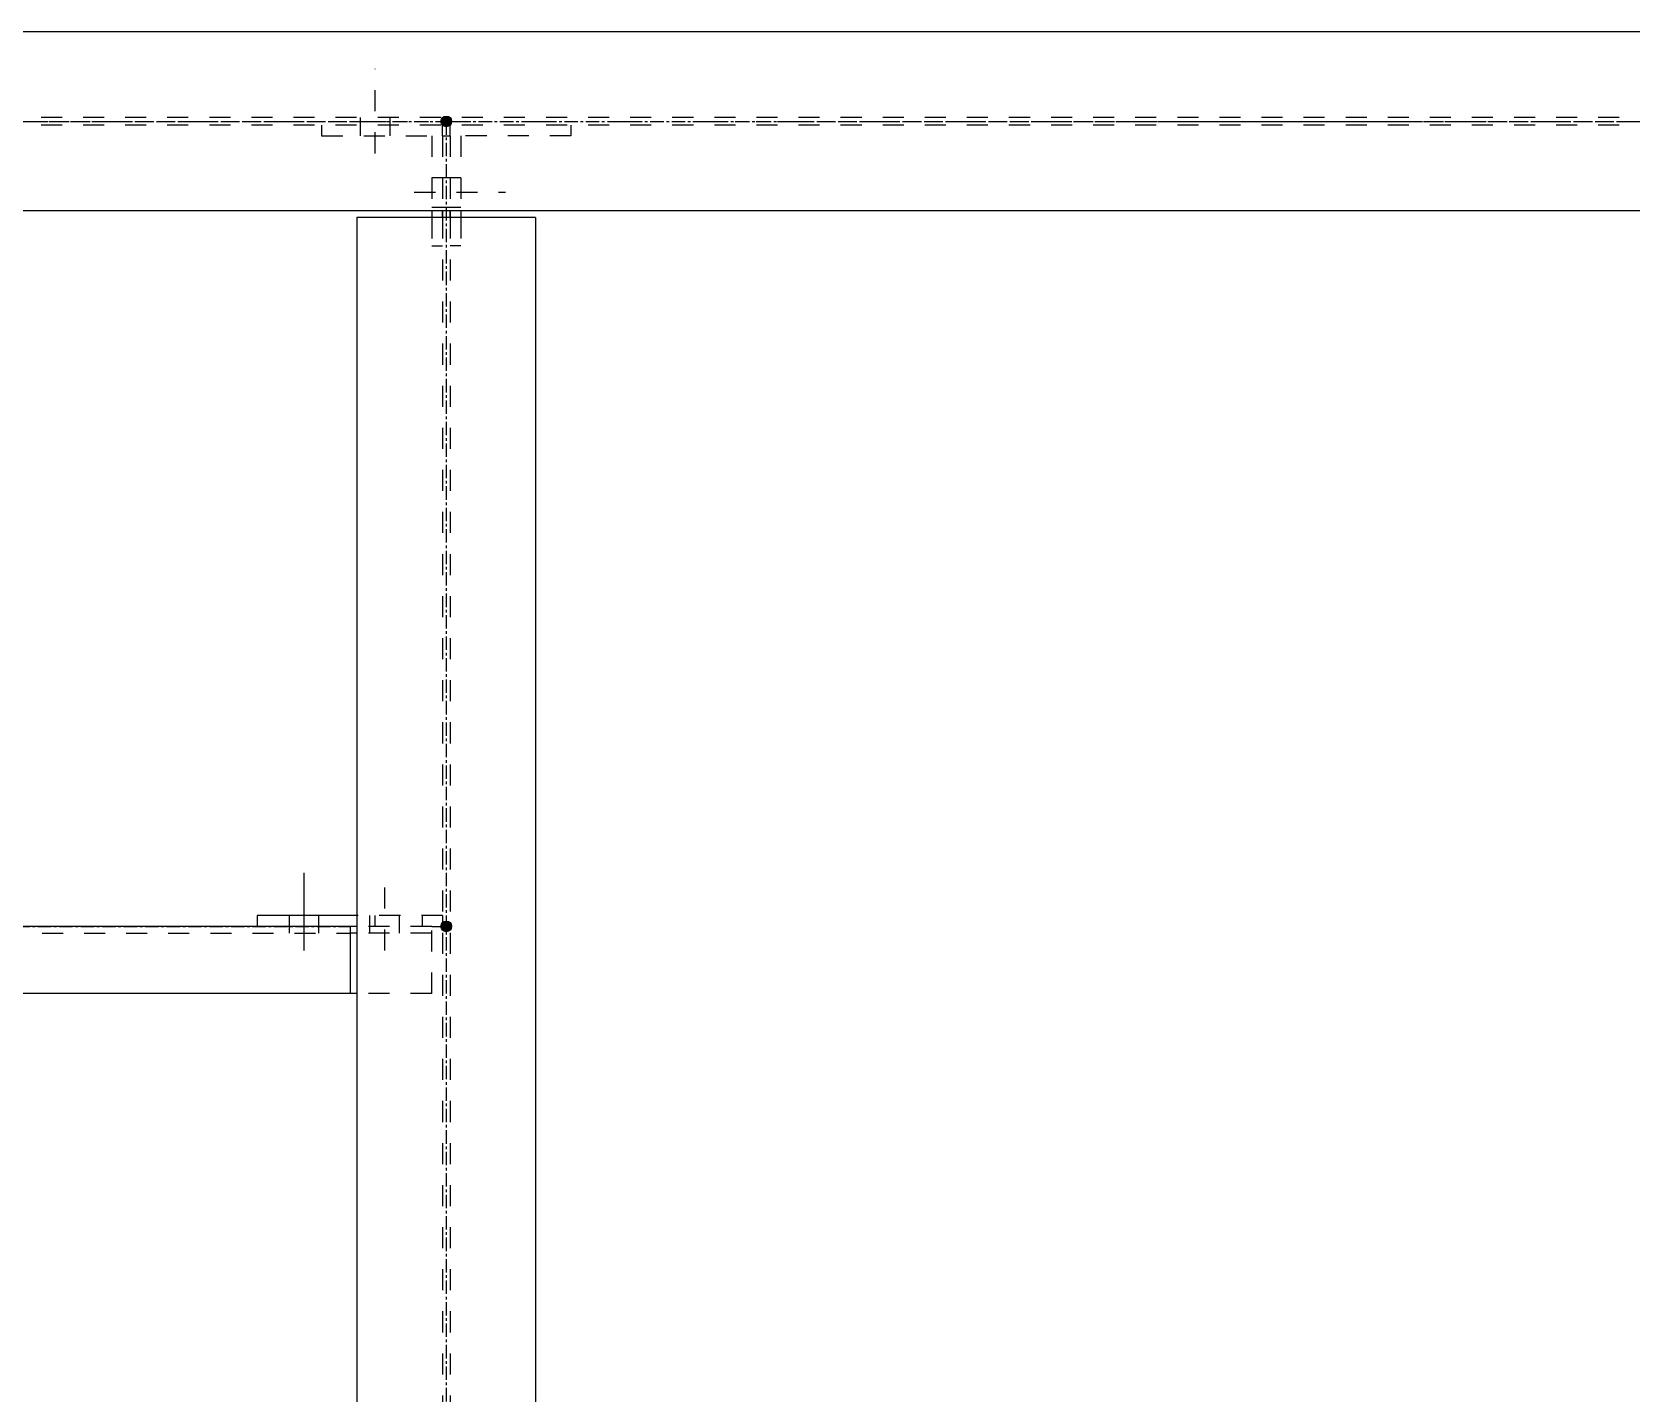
# Model space of a CAD drawing. Header units: inches. Extents: x 209270 to 234360, y -180214 to -150194.
# Drawn here: x 229312 to 230801, y -155699 to -154431 of the extents above; entities that cross this region are included whole.
import ezdxf

# ---------------------------------------------------------------- set-up
doc = ezdxf.new("R2010")
doc.units = ezdxf.units.IN
doc.header["$LTSCALE"] = 10
doc.header["$MEASUREMENT"] = 0
for name, pattern in [('CENTER', [2, 1.25, -0.25, 0.25, -0.25]), ('DXK_LINE_DOT2', [3.9198, 1.9599, -1.9599]), ('DXK_LINE_DOT5', [7.8785, 2.979, -0.9799, 0.9799, -0.9799, 0.9799, -0.9799])]:
    doc.linetypes.add(name, pattern=pattern)
for name, color, linetype in [('_STR_0', 2, 'Continuous'), ('_STR_1', 2, 'Continuous'), ('_STR_2', 2, 'Continuous'), ('_STR_4', 2, 'Continuous')]:
    doc.layers.add(name, color=color, linetype=linetype)

# ---------------------------------------------------------------- blocks, each defined once
blk = doc.blocks.new('GridLine-116860372-116908 - 114867')
at = {"layer": '_STR_2', "linetype": 'DXK_LINE_DOT5'}
blk.add_line((210782.4, -154514.2), (232759.1, -154514.2), dxfattribs=at)
blk = doc.blocks.new('Bolt-116860372-115384 - 114867')
at = {"layer": '_STR_1', "linetype": 'DXK_LINE_DOT2'}
for p, q in [((229631.5, -154544), (229631.5, -154465.2)), ((229617.8, -154517.7), (229617.8, -154510.6)), ((229645.3, -154517.7), (229645.3, -154510.6)), ((229617.8, -154527.7), (229617.8, -154517.7)), ((229645.3, -154527.7), (229645.3, -154517.7))]:
    blk.add_line(p, q, dxfattribs=at)
blk = doc.blocks.new('Part-116860372-114889 - 114867')
at = {"layer": '_STR_1', "linetype": 'DXK_LINE_DOT2'}
for p, q in [((231848.4, -154510.6), (228796.8, -154510.6)), ((231848.4, -154517.7), (228796.8, -154517.7))]:
    blk.add_line(p, q, dxfattribs=at)
at = {"layer": '_STR_2', "linetype": 'Continuous'}
for p, q in [((231848.4, -154430.9), (228796.8, -154430.9)), ((231848.4, -154597.4), (228796.8, -154597.4))]:
    blk.add_line(p, q, dxfattribs=at)
at = {"layer": '_STR_4', "linetype": 'CENTER'}
blk.add_line((228447.6, -154514.2), (232197.6, -154514.2), dxfattribs=at)
blk = doc.blocks.new('Part-116860372-115374 - 114867')
at = {"layer": '_STR_1', "linetype": 'DXK_LINE_DOT2'}
for p, q in [((229581.5, -154517.7), (229581.5, -154527.7)), ((229581.5, -154527.7), (229684, -154527.7)), ((229684, -154527.7), (229684, -154597.4)), ((229694, -154527.7), (229694, -154517.7)), ((229684, -154603.7), (229684, -154630.2)), ((229694, -154603.7), (229694, -154597.4)), ((229684, -154630.2), (229694, -154630.2))]:
    blk.add_line(p, q, dxfattribs=at)
at = {"layer": '_STR_2', "linetype": 'Continuous'}
blk.add_line((229684, -154597.4), (229684, -154603.7), dxfattribs=at)
blk = doc.blocks.new('Part-116860372-114977 - 114867')
at = {"layer": '_STR_4', "linetype": 'Continuous'}
blk.add_hatch(color=256, dxfattribs=at).paths.add_polyline_path([(229697.6, -154519.2, -1), (229697.6, -154509.2, -1)])
at = {"layer": '_STR_1', "linetype": 'DXK_LINE_DOT2'}
for p, q in [((229694, -154527.7), (229694, -154597.4)), ((229694, -154527.7), (229701.1, -154527.7)), ((229701.1, -154527.7), (229701.1, -154597.4)), ((229694, -154603.7), (229694, -158174.7)), ((229701.1, -154603.7), (229701.1, -158174.7))]:
    blk.add_line(p, q, dxfattribs=at)
at = {"layer": '_STR_2', "linetype": 'Continuous'}
for p, q in [((229614.3, -154603.7), (229614.3, -158174.7)), ((229780.8, -154603.7), (229614.3, -154603.7)), ((229694, -154597.4), (229694, -154603.7)), ((229701.1, -154597.4), (229701.1, -154603.7)), ((229780.8, -154603.7), (229780.8, -158174.7))]:
    blk.add_line(p, q, dxfattribs=at)
at = {"layer": '_STR_4', "linetype": 'CENTER'}
blk.add_line((229697.6, -154514.2), (229697.6, -158264.2), dxfattribs=at)
at = {"layer": '_STR_4', "linetype": 'Continuous'}
blk.add_circle((229697.6, -154514.2), 5, dxfattribs=at)
blk = doc.blocks.new('Part-116860372-115373 - 114867')
at = {"layer": '_STR_1', "linetype": 'DXK_LINE_DOT2'}
for p, q in [((229701.1, -154527.7), (229701.1, -154517.7)), ((229813.6, -154527.7), (229711.1, -154527.7)), ((229711.1, -154527.7), (229711.1, -154597.4)), ((229813.6, -154517.7), (229813.6, -154527.7)), ((229701.1, -154603.7), (229701.1, -154597.4)), ((229711.1, -154603.7), (229711.1, -154630.2)), ((229711.1, -154630.2), (229701.1, -154630.2))]:
    blk.add_line(p, q, dxfattribs=at)
at = {"layer": '_STR_2', "linetype": 'Continuous'}
blk.add_line((229711.1, -154597.4), (229711.1, -154603.7), dxfattribs=at)
blk = doc.blocks.new('Bolt-116860372-115375 - 114867')
at = {"layer": '_STR_1', "linetype": 'DXK_LINE_DOT2'}
for p, q in [((229684, -154566.5), (229694, -154566.5)), ((229694, -154566.5), (229701.1, -154566.5)), ((229701.1, -154566.5), (229711.1, -154566.5)), ((229667.8, -154580.2), (229752.8, -154580.2)), ((229684, -154594), (229694, -154594)), ((229694, -154594), (229701.1, -154594)), ((229701.1, -154594), (229711.1, -154594))]:
    blk.add_line(p, q, dxfattribs=at)
blk = doc.blocks.new('Bolt-116860372-149995 - 114867')
at = {"layer": '_STR_1', "linetype": 'DXK_LINE_DOT2'}
for p, q in [((229640.3, -155286.7), (229640.3, -155214.2)), ((229626.5, -155264.2), (229626.5, -155254.2)), ((229654, -155264.2), (229654, -155254.2)), ((229626.5, -155270.4), (229626.5, -155264.2)), ((229654, -155270.4), (229654, -155264.2))]:
    blk.add_line(p, q, dxfattribs=at)
at = {"layer": '_STR_2', "linetype": 'Continuous'}
for p, q in [((229565.3, -155286.7), (229565.3, -155214.2)), ((229551.5, -155264.2), (229551.5, -155254.2)), ((229579, -155264.2), (229579, -155254.2)), ((229551.5, -155270.4), (229551.5, -155264.2)), ((229579, -155270.4), (229579, -155264.2))]:
    blk.add_line(p, q, dxfattribs=at)
blk = doc.blocks.new('Part-116860372-149993 - 114867')
at = {"layer": '_STR_1', "linetype": 'DXK_LINE_DOT2'}
for p, q in [((229694, -155254.2), (229614.3, -155254.2)), ((229631.5, -155264.2), (229631.5, -155254.2)), ((229675.3, -155264.2), (229675.3, -155254.2)), ((229694, -155254.2), (229694, -155264.2))]:
    blk.add_line(p, q, dxfattribs=at)
at = {"layer": '_STR_2', "linetype": 'Continuous'}
for p, q in [((229614.3, -155254.2), (229521.5, -155254.2)), ((229521.5, -155254.2), (229521.5, -155264.2)), ((229614.3, -155264.2), (229608.1, -155264.2))]:
    blk.add_line(p, q, dxfattribs=at)
blk = doc.blocks.new('Part-116860372-149991 - 114867')
at = {"layer": '_STR_4', "linetype": 'Continuous'}
for points in [[(228447.6, -155269.2, -1), (228447.6, -155259.2, -1)], [(229697.6, -155269.2, -1), (229697.6, -155259.2, -1)]]:
    blk.add_hatch(color=256, dxfattribs=at).paths.add_polyline_path(points)
at = {"layer": '_STR_1', "linetype": 'DXK_LINE_DOT2'}
for p, q in [((228537.1, -155264.2), (228461.1, -155264.2)), ((228461.1, -155326.7), (228461.1, -155264.2)), ((228530.8, -155270.4), (228461.1, -155270.4)), ((228537.1, -155270.4), (229608.1, -155270.4)), ((229684, -155264.2), (229608.1, -155264.2)), ((229684, -155270.4), (229614.3, -155270.4)), ((229684, -155326.7), (229684, -155264.2)), ((228530.8, -155326.7), (228461.1, -155326.7)), ((229684, -155326.7), (229614.3, -155326.7))]:
    blk.add_line(p, q, dxfattribs=at)
at = {"layer": '_STR_2', "linetype": 'Continuous'}
for p, q in [((228530.8, -155270.4), (228537.1, -155270.4)), ((229608.1, -155264.2), (228537.1, -155264.2)), ((228537.1, -155264.2), (228537.1, -155326.7)), ((229608.1, -155264.2), (229608.1, -155326.7)), ((229614.3, -155270.4), (229608.1, -155270.4)), ((229614.3, -155326.7), (228530.8, -155326.7))]:
    blk.add_line(p, q, dxfattribs=at)
at = {"layer": '_STR_4', "linetype": 'CENTER'}
for p, q in [((228447.6, -155264.2), (228461.1, -155264.2)), ((228537.1, -155264.2), (229608.1, -155264.2)), ((229684, -155264.2), (229697.6, -155264.2))]:
    blk.add_line(p, q, dxfattribs=at)
at = {"layer": '_STR_4', "linetype": 'Continuous'}
for centre in [(228447.6, -155264.2), (229697.6, -155264.2)]:
    blk.add_circle(centre, 5, dxfattribs=at)

msp = doc.modelspace()

# ---------------------------------------------------------------- block references
at = {"layer": '_STR_0', "zscale": 0.8}
for name in ['GridLine-116860372-116908 - 114867', 'Part-116860372-114889 - 114867', 'Bolt-116860372-115384 - 114867', 'Part-116860372-114977 - 114867', 'Part-116860372-115374 - 114867', 'Part-116860372-115373 - 114867', 'Bolt-116860372-115375 - 114867', 'Bolt-116860372-149995 - 114867', 'Part-116860372-149991 - 114867', 'Part-116860372-149993 - 114867']:
    msp.add_blockref(name, (0, 0), dxfattribs=at)

doc.saveas('drawing.dxf')
